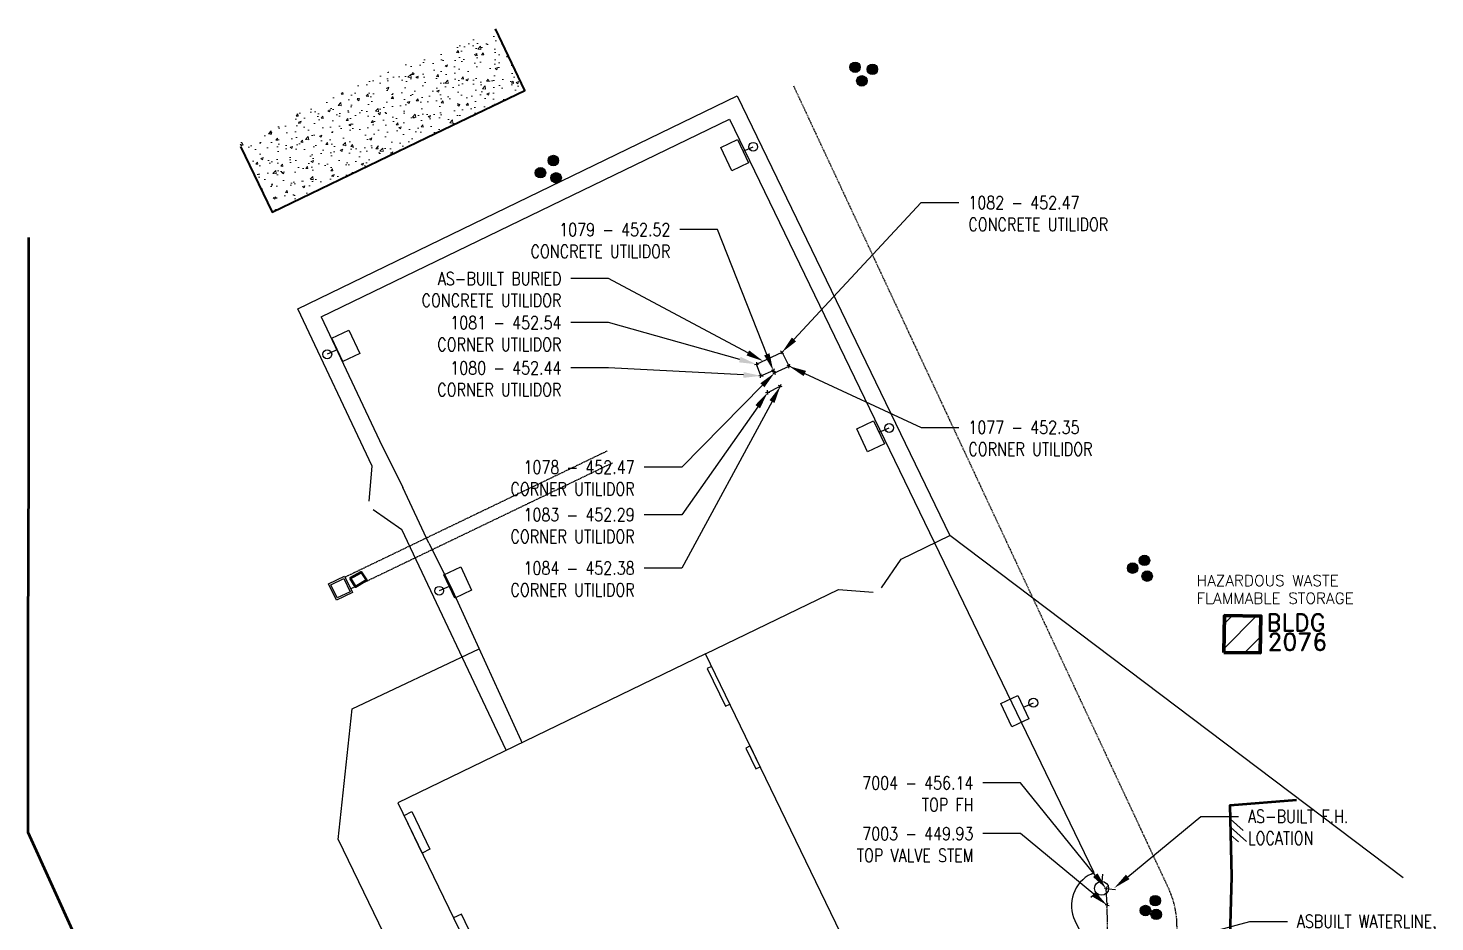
# Model space of a CAD drawing. Header units: feet. Extents: x 1391198 to 1391869, y 3961136 to 3961903.
# Drawn here: x 1391296.3 to 1391699.8, y 3961646.6 to 3961902.8 of the extents above; entities that cross this region are included whole.
import ezdxf
from ezdxf import colors
from ezdxf.entities.mleader import LeaderData, LeaderLine
from ezdxf.math import Vec2, Vec3

# ---------------------------------------------------------------- set-up
doc = ezdxf.new("R2010")
doc.units = ezdxf.units.FT
doc.header["$MEASUREMENT"] = 0
doc.linetypes.add('D15', pattern=[0.22499999999999998, 0.15, -0.075])
doc.linetypes.add('HIDDEN', pattern=[0.375, 0.25, -0.125])
for name, color, linetype in [('BUILDING_ARCH', 7, 'Continuous'), ('C-ABANDONED UTILIDOR', 9, 'D15'), ('C-UTIL_NIC', 5, 'Continuous'), ('FH-BLDG', 154, 'Continuous'), ('MU-NOTES', 11, 'Continuous'), ('P-SAN', 200, 'Continuous'), ('SHOTS100517-18', 3, 'Continuous'), ('SHOTS101004', 3, 'Continuous'), ('V-AFLD-VALT', 8, 'Continuous'), ('V-BLDG-IDEN', 8, 'Continuous'), ('V-SITE-OTLN', 8, 'Continuous')]:
    doc.layers.add(name, color=color, linetype=linetype)
for name, color, linetype, lineweight in [('V-APRN-OTLN', 8, 'Continuous', 50), ('V-BLDG-OTLN', 8, 'Continuous', 90), ('V-BLDG-PATT', 8, 'Continuous', 18), ('V-PADS-OTLN', 8, 'Continuous', 40), ('V-PVMT-ASPH', 8, 'Continuous', 18), ('V-PVMT-CONC', 8, 'Continuous', 18), ('V-ROAD-ASPH', 8, 'Continuous', 50)]:
    doc.layers.add(name, color=color, linetype=linetype, lineweight=lineweight)
doc.styles.add('ROMAND', font='romand.shx')
doc.styles.add('RomanS', font='romans.shx', dxfattribs={"width": 0.8})

# ---------------------------------------------------------------- blocks, each defined once
blk = doc.blocks.new('A$C459D505B')
for points in [[(1010.969769341512, 1015.629185604507), (1010.969769341512, -160.3708143954927), (3218.96976934151, -160.3708143954927), (3218.96976934151, -184.3708143954927), (3426.969769341511, -184.3708143954927), (3426.969769341511, 1015.629185604507), (1010.969769341512, 1015.629185604507)], [(1058.969769341512, 1015.629185604507), (1058.969769341512, 999.0041856045073), (1202.969769341513, 999.0041856045073), (1202.969769341513, 1015.629185604507)], [(2538.969769341506, 1015.629185604509), (2538.969769341511, 999.0041856045077), (2618.969769341511, 999.0041856045063), (2618.969769341511, 1015.629185604507), (2538.969769341506, 1015.629185604507)]]:
    blk.add_lwpolyline(points)
for points in [[(1362.96976934151, 1015.629185604507), (1362.969769341511, 999.0041856045073), (1442.969769341511, 999.0041856045073), (1442.969769341511, 1015.629185604507)], [(2706.969769341512, 1015.629185604505), (2706.96976934151, 999.0041856045073), (2786.96976934151, 999.0041856045075), (2786.969769341511, 1015.629185604507)], [(3058.969769341511, 999.0041856045073), (3098.969769341511, 999.0041856045073), (3098.96976934151, 1015.629185604507), (3058.96976934151, 1015.629185604507)], [(3218.969769341506, 1015.629185604509), (3218.969769341511, 999.0041856045073), (3258.969769341511, 999.0041856045073), (3258.969769341511, 1015.629185604507)], [(1058.969769341513, -160.3708143954923), (1058.969769341512, -130.745814395493), (1202.969769341512, -130.745814395493), (1202.969769341515, -160.3708143954927)], [(1450.969769341513, -130.7458143954929), (1450.969769341509, -160.3708143954942), (1594.969769341516, -160.3708143954935), (1594.969769341513, -130.7458143954929)], [(1642.969769341512, -130.7458143954929), (1642.969769341513, -160.3708143954923), (1786.969769341515, -160.3708143954927), (1786.969769341512, -130.7458143954929)], [(1834.969769341511, -143.7458143954929), (1834.969769341511, -160.3708143954923), (1874.96976934151, -160.3708143954923), (1874.969769341511, -143.7458143954927)], [(3258.969769341511, -143.7458143954927), (3258.969769341511, -184.3708143954927), (3386.969769341512, -184.3708143954927), (3386.969769341511, -143.7458143954927)]]:
    blk.add_lwpolyline(points, close=True)
blk = doc.blocks.new('COE-FH')
for points in [[(0, 0.05000000000291038), (0, 0.1009187257295707)], [(-0.03535533905960619, -0.03535533905960619), (-0.07136031529807951, -0.07136031531263143)], [(0.03535533905960619, -0.03535533905960619), (0.07136031531263143, -0.07136031531263143)]]:
    blk.add_lwpolyline(points)
blk.add_circle((0, 0), 0.05)
blk = doc.blocks.new('p2')
at = {"color": 0}
for p, q in [((0, 0), (-1.270308549632318, -1.362247183918953)), ((0.6962935054907575, 0.001923611620441079), (-0.3189808920724317, -1.086831312859431)), ((-0.6962935054907575, -0.001923611620441079), (-1.311787008948158, -0.6619634833186865))]:
    blk.add_line(p, q, dxfattribs=at)
blk = doc.blocks.new('coe-gp')
blk.add_hatch(color=256).paths.add_polyline_path([(-0.0375, 0, 1), (0.0375, 0, 1)])
blk.add_circle((0, 0), 0.0375)

msp = doc.modelspace()

# ---------------------------------------------------------------- hatches: boundary and pattern name
at = {"layer": 'V-BLDG-PATT'}
h = msp.add_hatch(dxfattribs=at)
h.set_pattern_fill('ANSI31', color=256, scale=40, style=0)
h.set_pattern_definition([(45, (0, 0), (-3.535533905932737, 3.535533905932738), [])])
h.paths.add_polyline_path([(1391639.253625692, 3961723.898557378), (1391649.706824256, 3961723.792714994), (1391649.913220322, 3961734.311308679), (1391639.460021757, 3961734.417151064)])
at = {"layer": 'V-PVMT-CONC'}
h = msp.add_hatch(dxfattribs=at)
h.set_pattern_fill('AR-CONC', color=256, style=0)
h.set_pattern_definition([(50, (1391357.200054524, 3961849.435694354), (7.172601826007535, -0.6275213498259511), [0.75, -8.25]), (355, (1391357.200054524, 3961849.435694354), (-1.38751333613, 7.521921337000118), [0.6, -6.6]), (100.4514, (1391357.797771324, 3961849.383400954), (5.785093817140216, 6.894395420609536), [0.6374019000000001, -7.01142112]), (46.18420000000001, (1391357.200054524, 3961851.435694354), (10.67241048625644, -1.655190143290181), [1.125, -12.375]), (96.6356, (1391358.089421974, 3961851.297761284), (9.346627055487033, 9.741178709004418), [0.95610288, -10.51713]), (351.1842, (1391357.200054524, 3961851.435694354), (9.346619451336272, 9.741186009253246), [0.9, -9.9]), (21, (1391358.200054524, 3961850.935694354), (5.969070521184617, -4.026188906653388), [0.75, -8.25]), (326.0000000000001, (1391358.200054524, 3961850.935694354), (2.433153319215817, 7.25150045046853), [0.6, -6.6]), (71.4514, (1391358.697476854, 3961850.600178294), (8.4022262858149, 3.225304967099524), [0.6374019000000001, -7.01142112]), (37.50000000000001, (1391357.200054524, 3961849.435694354), (0.1215985531729067, 3.328938538313115), [0, -6.52, 0, -6.7, 0, -6.625]), (7.499999999999999, (1391357.200054524, 3961849.435694354), (2.630695374421486, 3.944117118823602), [0, -3.82, 0, -6.37, 0, -2.525]), (327.5, (1391354.970054524, 3961849.435694354), (5.338224361724091, -0.225548717343798), [0, -2.5, 0, -7.8, 0, -10.35]), (317.5, (1391353.970054524, 3961849.435694354), (5.831861693423862, 1.001049823323176), [0, -3.25, 0, -5.18, 0, -7.35])])
h.paths.add_polyline_path([(1391438.79115835, 3961884.970493703), (1391430.351785624, 3961902.672144009), (1391430.351785624, 3961902.83006583), (1391400.253197756, 3961890.53455779), (1391372.335242983, 3961877.988519722), (1391357.202297393, 3961868.901650904), (1391366.341884053, 3961850.062946208), (1391410.709931165, 3961871.453264155)])
edge = h.paths.add_edge_path()
edge.add_line((1391357.202297393, 3961869.201605601), (1391357.202297392, 3961868.601696208))
edge.add_line((1391357.502252089, 3961868.901650903), (1391356.902342696, 3961868.901650905))
edge.add_line((1391356.902997326, 3961869.519149025), (1391357.639960801, 3961870.256112495))
edge.add_line((1391357.639960801, 3961870.256112495), (1391357.962789292, 3961869.933284002))
edge.add_line((1391357.962789292, 3961869.933284002), (1391357.225825817, 3961869.196320532))
edge.add_line((1391357.225825817, 3961869.196320532), (1391356.902997326, 3961869.519149025))
edge.add_line((1391357.200054524, 3961869.222091825), (1391358.194441526, 3961870.21647882))
edge.add_line((1391358.194441526, 3961870.21647882), (1391358.517125315, 3961869.893795029))
edge.add_line((1391358.517125315, 3961869.893795029), (1391357.522738314, 3961868.899408034))
edge.add_line((1391357.522738314, 3961868.899408034), (1391357.200054524, 3961869.222091825))
edge.add_line((1391357.495664709, 3961868.926481638), (1391358.265185966, 3961869.69600289))
edge.add_line((1391358.265185966, 3961869.69600289), (1391358.59061908, 3961869.370569775))
edge.add_line((1391358.59061908, 3961869.370569775), (1391357.821097823, 3961868.601048523))
edge.add_line((1391357.821097823, 3961868.601048523), (1391357.495664709, 3961868.926481638))
edge = h.paths.add_edge_path()
edge.add_line((1391366.341884055, 3961850.362900904), (1391366.341884053, 3961849.762991511))
edge.add_line((1391366.641838751, 3961850.062946207), (1391366.041929357, 3961850.062946209))
edge.add_line((1391366.042583988, 3961850.680444328), (1391366.782007384, 3961851.41986772))
edge.add_line((1391366.782007384, 3961851.41986772), (1391367.104835875, 3961851.097039227))
edge.add_line((1391367.104835875, 3961851.097039227), (1391366.365412478, 3961850.357615835))
edge.add_line((1391366.365412478, 3961850.357615835), (1391366.042583988, 3961850.680444328))
edge.add_line((1391366.339641186, 3961850.383387129), (1391367.335330499, 3961851.379076436))
edge.add_line((1391367.335330499, 3961851.379076436), (1391367.658014288, 3961851.056392645))
edge.add_line((1391367.658014288, 3961851.056392645), (1391366.662324975, 3961850.060703338))
edge.add_line((1391366.662324975, 3961850.060703338), (1391366.339641186, 3961850.383387129))
edge.add_line((1391366.635251371, 3961850.087776942), (1391367.404772628, 3961850.857298193))
edge.add_line((1391367.404772628, 3961850.857298193), (1391367.730205741, 3961850.531865078))
edge.add_line((1391367.730205741, 3961850.531865078), (1391366.960684484, 3961849.762343827))
edge.add_line((1391366.960684484, 3961849.762343827), (1391366.635251371, 3961850.087776942))
edge = h.paths.add_edge_path(flags=16)
edge.add_line((1391410.709931166, 3961871.753218852), (1391410.709931165, 3961871.153309458))
edge.add_line((1391411.009885862, 3961871.453264154), (1391410.409976469, 3961871.453264156))
edge.add_line((1391410.410631099, 3961872.070762275), (1391411.148318081, 3961872.808449252))
edge.add_line((1391411.148318081, 3961872.808449252), (1391411.471146571, 3961872.485620759))
edge.add_line((1391411.471146571, 3961872.485620759), (1391410.73345959, 3961871.747933783))
edge.add_line((1391410.73345959, 3961871.747933783), (1391410.410631099, 3961872.070762275))
edge.add_line((1391410.707688297, 3961871.773705076), (1391411.70337761, 3961872.769394383))
edge.add_line((1391411.70337761, 3961872.769394383), (1391412.0260614, 3961872.446710592))
edge.add_line((1391412.0260614, 3961872.446710592), (1391411.030372086, 3961871.451021285))
edge.add_line((1391411.030372086, 3961871.451021285), (1391410.707688297, 3961871.773705076))
edge.add_line((1391411.003298482, 3961871.478094889), (1391411.772819739, 3961872.247616141))
edge.add_line((1391411.772819739, 3961872.247616141), (1391412.098252852, 3961871.922183026))
edge.add_line((1391412.098252852, 3961871.922183026), (1391411.328731596, 3961871.152661774))
edge.add_line((1391411.328731596, 3961871.152661774), (1391411.003298482, 3961871.478094889))
edge = h.paths.add_edge_path(flags=17)
edge.add_line((1391400.253197775, 3961890.834512497), (1391400.253197773, 3961890.234603104))
edge.add_line((1391400.55315247, 3961890.5345578), (1391399.953243077, 3961890.534557802))
edge.add_line((1391399.953897708, 3961891.152055921), (1391400.692163494, 3961891.890321703))
edge.add_line((1391400.692163494, 3961891.890321703), (1391401.014991984, 3961891.56749321))
edge.add_line((1391401.014991984, 3961891.56749321), (1391400.276726198, 3961890.829227428))
edge.add_line((1391400.276726198, 3961890.829227428), (1391399.953897708, 3961891.152055921))
edge.add_line((1391400.250954906, 3961890.854998722), (1391401.205259661, 3961891.809303471))
edge.add_line((1391401.205259661, 3961891.809303471), (1391401.52794345, 3961891.48661968))
edge.add_line((1391401.52794345, 3961891.48661968), (1391400.573638695, 3961890.532314931))
edge.add_line((1391400.573638695, 3961890.532314931), (1391400.250954906, 3961890.854998722))
edge.add_line((1391400.54649274, 3961890.559460885), (1391401.867904571, 3961891.880872707))
edge.add_line((1391401.867904571, 3961891.880872707), (1391402.193482385, 3961891.55529489))
edge.add_line((1391402.193482385, 3961891.55529489), (1391400.872070554, 3961890.233883068))
edge.add_line((1391400.872070554, 3961890.233883068), (1391400.54649274, 3961890.559460885))
edge = h.paths.add_edge_path(flags=17)
edge.add_line((1391372.335242982, 3961878.288474418), (1391372.33524298, 3961877.688565025))
edge.add_line((1391372.635197677, 3961877.988519721), (1391372.035288284, 3961877.988519723))
edge.add_line((1391372.036015265, 3961878.605945492), (1391372.773123442, 3961879.343053663))
edge.add_line((1391372.773123442, 3961879.343053663), (1391373.095807231, 3961879.020369872))
edge.add_line((1391373.095807231, 3961879.020369872), (1391372.358699054, 3961878.283261701))
edge.add_line((1391372.358699054, 3961878.283261701), (1391372.036015265, 3961878.605945492))
edge.add_line((1391372.332927762, 3961878.309032993), (1391373.326012453, 3961879.302117677))
edge.add_line((1391373.326012453, 3961879.302117677), (1391373.648840943, 3961878.979289184))
edge.add_line((1391373.648840943, 3961878.979289184), (1391372.655756252, 3961877.9862045))
edge.add_line((1391372.655756252, 3961877.9862045), (1391372.332927762, 3961878.309032993))
edge.add_line((1391372.628537947, 3961878.013422806), (1391373.949949778, 3961879.334834628))
edge.add_line((1391373.949949778, 3961879.334834628), (1391374.275527592, 3961879.009256811))
edge.add_line((1391374.275527592, 3961879.009256811), (1391372.954115761, 3961877.687844989))
edge.add_line((1391372.954115761, 3961877.687844989), (1391372.628537947, 3961878.013422806))
edge = h.paths.add_edge_path()
edge.add_line((1391366.085563409, 3961850.034876769), (1391366.085563407, 3961849.434967376))
edge.add_line((1391366.385518105, 3961849.734922072), (1391365.785608712, 3961849.734922074))
edge.add_line((1391365.786335693, 3961850.352347843), (1391366.524601479, 3961851.090613625))
edge.add_line((1391366.524601479, 3961851.090613625), (1391366.847285268, 3961850.767929833))
edge.add_line((1391366.847285268, 3961850.767929833), (1391366.109019482, 3961850.029664052))
edge.add_line((1391366.109019482, 3961850.029664052), (1391365.786335693, 3961850.352347843))
edge.add_line((1391366.08332054, 3961850.055362994), (1391367.079009853, 3961851.051052301))
edge.add_line((1391367.079009853, 3961851.051052301), (1391367.401693642, 3961850.72836851))
edge.add_line((1391367.401693642, 3961850.72836851), (1391366.406004329, 3961849.732679203))
edge.add_line((1391366.406004329, 3961849.732679203), (1391366.08332054, 3961850.055362994))
edge.add_line((1391366.380305387, 3961849.758378145), (1391367.4105783, 3961850.788651051))
edge.add_line((1391367.4105783, 3961850.788651051), (1391367.733262089, 3961850.465967259))
edge.add_line((1391367.733262089, 3961850.465967259), (1391366.702989176, 3961849.435694354))
edge.add_line((1391366.702989176, 3961849.435694354), (1391366.380305387, 3961849.758378145))

# ---------------------------------------------------------------- linework, layer by layer
at = {"layer": 'C-ABANDONED UTILIDOR'}
for p, q in [((1391462.434688481, 3961781.61860037), (1391387.202048626, 3961745.437423476)), ((1391463.960449874, 3961778.191255998), (1391388.828335494, 3961742.058424211))]:
    msp.add_line(p, q, dxfattribs=at)
at = {"layer": 'FH-BLDG'}
for p, q in [((1391373.637398878, 3961822.391330522, 455.793806), (1391499.657583896, 3961883.397565024, 455.793806)), ((1391501.38001776, 3961867.550826743), (1391504.274555976, 3961868.812127221)), ((1391384.997281805, 3961810.600034692), (1391382.102743589, 3961809.338734214)), ((1391540.37871234, 3961786.973166422), (1391543.273250556, 3961788.2344669)), ((1391417.110248723, 3961742.796813678), (1391414.215710507, 3961741.535513199)), ((1391581.756491798, 3961708.178544532), (1391584.651030014, 3961709.43984501))]:
    msp.add_line(p, q, dxfattribs=at)
at = {"layer": 'FH-BLDG', "linetype": 'HIDDEN'}
msp.add_lwpolyline([(1391515.834112265, 3961886.273737026), (1391623.463637451, 3961656.023686475, -0.1097543291902846), (1391625.815829614, 3961645.437053384), (1391625.815829614, 3961531.905284901, -0.1586365148409917), (1391616.237752935, 3961502.476249663), (1391593.543103916, 3961471.304267469, 0.1363838038628359), (1391590.726558767, 3961463.78051464), (1391590.942419644, 3961458.698831462)], format="xyb", dxfattribs=at)
at = {"layer": 'FH-BLDG', "elevation": 455.793806}
for points in [[(1391499.657583896, 3961883.397565024), (1391560.659387157, 3961757.386533827)], [(1391394.990747357, 3961777.23184373), (1391373.637398878, 3961822.391330522)], [(1391394.172544981, 3961767.265372695), (1391394.990747357, 3961777.23184373)], [(1391395.317934392, 3961764.84302671), (1391403.540050306, 3961759.15120715)], [(1391433.465453393, 3961695.862967048), (1391403.540050305, 3961759.15120715)]]:
    msp.add_lwpolyline(points, dxfattribs=at)
at = {"layer": 'FH-BLDG'}
for points in [[(1391380.389697042, 3961820.105041509), (1391497.440812967, 3961876.769359418)], [(1391497.440812785, 3961876.769359795), (1391556.2639807, 3961755.258722338)], [(1391380.389697042, 3961820.105041509), (1391397.119076852, 3961784.625611217), (1391403.810772113, 3961771.126044572)], [(1391411.24901964, 3961755.170815261), (1391403.810772113, 3961771.126044572)], [(1391411.24901964, 3961755.170815261), (1391417.552828991, 3961742.723253345), (1391437.5985653, 3961698.751505415), (1391437.969104999, 3961697.992301573)], [(1391556.263980597, 3961755.258722455), (1391602.01533338, 3961660.750449056)], [(1391601.205768896, 3961660.358539752), (1391602.015333386, 3961660.750449043)]]:
    msp.add_lwpolyline(points, dxfattribs=at)
for points in [[(1391494.962214868, 3961868.578646979), (1391499.806869113, 3961870.872843854), (1391502.953166408, 3961864.228809632), (1391498.108512163, 3961861.934612758)], [(1391391.415084698, 3961809.572214456), (1391386.570430453, 3961807.278017581), (1391383.424133157, 3961813.922051802), (1391388.268787402, 3961816.216248677)], [(1391533.960909447, 3961788.000986658), (1391538.805563692, 3961790.295183532), (1391541.951860988, 3961783.651149311), (1391537.107206743, 3961781.356952436)], [(1391423.528051615, 3961741.768993441), (1391418.683397371, 3961739.474796567), (1391415.537100075, 3961746.118830788), (1391420.38175432, 3961748.413027663)], [(1391575.338688905, 3961709.206364768), (1391580.18334315, 3961711.500561642), (1391583.329640446, 3961704.856527421), (1391578.484986201, 3961702.562330546)]]:
    msp.add_lwpolyline(points, close=True, dxfattribs=at)
at = {"layer": 'FH-BLDG', "elevation": 455.793806, "flags": 128}
for points in [[(1391546.708165841, 3961750.632762749), (1391560.659387157, 3961757.386533827)], [(1391490.598367689, 3961723.470070441), (1391528.706589948, 3961741.918219422)], [(1391528.706818552, 3961741.917823466), (1391538.6803654, 3961741.190937455)], [(1391385.260524714, 3961670.254107128), (1391389.246116402, 3961707.735881149)], [(1391385.260524714, 3961670.254107128), (1391472.115473446, 3961490.838401364)]]:
    msp.add_lwpolyline(points, dxfattribs=at)
at = {"layer": 'FH-BLDG', "flags": 128}
for points in [[(1391690.686968404, 3961659.229505907), (1391560.659387157, 3961757.386533827)], [(1391541.091890666, 3961742.358860818), (1391546.708165841, 3961750.632762749)], [(1391389.246116402, 3961707.735881149), (1391425.654623923, 3961724.951390091)]]:
    msp.add_lwpolyline(points, dxfattribs=at)
at = {"layer": 'FH-BLDG'}
msp.add_lwpolyline([(1391596.562711892, 3961647.00079329), (1391608.103082117, 3961623.161932921, -0.08892268944678922), (1391617.110493609, 3961590.969887274), (1391617.110493609, 3961590.969887274, -0.2364257084612186), (1391582.273469889, 3961494.993966934, 0.2037831591503515), (1391568.189934397, 3961462.562764725, 0.543586643062742), (1391581.883599862, 3961452.857779663)], format="xyb", dxfattribs=at)
for centre in [(1391504.274555976, 3961868.812127221), (1391382.102743589, 3961809.338734214), (1391543.273250556, 3961788.2344669), (1391414.215710507, 3961741.535513199), (1391584.651030014, 3961709.43984501)]:
    msp.add_circle(centre, 1.282959374897138, dxfattribs=at)
msp.add_arc((1391605.563535446, 3961651.357991397), 10, 115.8311359863457, 205.8320567650397, dxfattribs=at)
at = {"layer": 'P-SAN'}
for p, q in [((1391505.243445, 3961806.46484), (1391512.562042, 3961809.913798)), ((1391514.552651, 3961805.92625), (1391512.562042, 3961809.913798)), ((1391506.500448, 3961803.156576001), (1391505.243445, 3961806.46484)), ((1391510.416415, 3961804.009404), (1391514.552651, 3961805.92625)), ((1391506.500448, 3961803.156576001), (1391510.026899999, 3961804.66914)), ((1391510.026899999, 3961804.66914), (1391510.416415, 3961804.009404)), ((1391508.441669, 3961798.411486), (1391512.058473, 3961800.17584)), ((1391605.77943, 3961651.407374), (1391605.53648, 3961656.155934))]:
    msp.add_line(p, q, dxfattribs=at)
at = {"layer": 'P-SAN', "linetype": 'HIDDEN'}
msp.add_line((1391607.228672583, 3961586.806168162), (1391605.77943, 3961651.407374), dxfattribs=at)
at = {"layer": 'SHOTS100517-18', "linetype": 'Continuous', "extrusion": (-0.6722323664444386, -0.7403402228060488, 0), "elevation": -3868507.016815082}
msp.add_lwpolyline([(-1633064.73344527, 0), (-1633063.533626484, 0)], dxfattribs=at)
at = {"layer": 'SHOTS100517-18', "linetype": 'Continuous', "extrusion": (0.7403402226306635, -0.6722323666375934, 0), "elevation": -1633064.13454517}
msp.add_lwpolyline([(3868507.616298408, 0), (3868506.416479622, 0)], dxfattribs=at)
at = {"layer": 'SHOTS100517-18', "linetype": 'Continuous', "extrusion": (0.05108682074717012, -0.9986942158368328, 0), "elevation": -3885545.621760056}
msp.add_lwpolyline([(1592083.734730013, 0), (1592084.934548799, 0)], dxfattribs=at)
at = {"layer": 'SHOTS100517-18', "linetype": 'Continuous'}
for points in [[(1391505.212797536, 3961807.063966041), (1391505.274092464, 3961805.865713959)], [(1391514.707918976, 3961806.505717976), (1391514.397383024, 3961805.346782024)], [(1391509.481629762, 3961804.919283255), (1391510.572170237, 3961804.418996745)], [(1391510.646316486, 3961803.455295178), (1391510.186513514, 3961804.563512822)]]:
    msp.add_lwpolyline(points, dxfattribs=at)
at = {"layer": 'SHOTS100517-18', "linetype": 'Continuous', "extrusion": (0.9089209869509322, -0.4169683914640816, 0), "elevation": -387174.6531841282}
msp.add_lwpolyline([(4181183.707513566, 0), (4181182.507694779, 0)], dxfattribs=at)
at = {"layer": 'SHOTS100517-18', "linetype": 'Continuous', "extrusion": (-0.2588190450295724, -0.9659258263086148, 0), "elevation": -4186961.130649283}
msp.add_lwpolyline([(318709.617574747, 0), (318708.4177559608, 0)], dxfattribs=at)
at = {"layer": 'SHOTS100517-18', "linetype": 'Continuous', "extrusion": (-0.1787142437268057, -0.9839010209818648, 0), "elevation": -4146704.2025528}
msp.add_lwpolyline([(661073.4116623439, 0), (661074.6114811302, 0)], dxfattribs=at)
at = {"layer": 'SHOTS100517-18', "linetype": 'Continuous', "extrusion": (0.983901021050109, -0.1787142433510918, 0), "elevation": 661074.0131552037}
msp.add_lwpolyline([(4146703.602390968, 0), (4146704.802209754, 0)], dxfattribs=at)
at = {"layer": 'SHOTS100517-18', "linetype": 'Continuous', "extrusion": (0.3832270151414072, -0.9236541857566649, 0), "elevation": -3126072.473012645}
msp.add_lwpolyline([(2803545.345654262, 0), (2803544.145835476, 0)], dxfattribs=at)
at = {"layer": 'SHOTS100517-18', "linetype": 'Continuous', "extrusion": (0.07556093964029764, -0.9971411857909969, 0), "elevation": -3845328.680524122}
msp.add_lwpolyline([(1686886.988291936, 0), (1686888.188110723, 0)], dxfattribs=at)
at = {"layer": 'SHOTS100517-18', "linetype": 'Continuous', "extrusion": (0.9971411858180231, 0.07556093928364596, 0), "elevation": 1686887.586825955}
msp.add_lwpolyline([(3845328.081218084, 0), (3845329.28103687, 0)], dxfattribs=at)
at = {"layer": 'SHOTS100517-18', "linetype": 'Continuous', "extrusion": (-0.3220868370896255, -0.9467101295399776, 0), "elevation": -4198864.075366635}
msp.add_lwpolyline([(41315.47322538064, 0), (41314.27340659413, 0)], dxfattribs=at)
at = {"layer": 'SHOTS100517-18', "linetype": 'Continuous', "extrusion": (0.9467101295399776, -0.3220868370896255, 0), "elevation": 41314.87331598741}
msp.add_lwpolyline([(4198863.475457242, 0), (4198864.675276028, 0)], dxfattribs=at)
at = {"layer": 'SHOTS101004', "linetype": 'Continuous', "extrusion": (-0.2588190450295724, -0.9659258263086148, 0)}
for points, elevation in [([(318836.2646151155, 0), (318835.0647963294, 0)], -4186840.011980779), ([(318837.7283045594, 0), (318836.5284857732, 0)], -4186835.488104125)]:
    msp.add_lwpolyline(points, dxfattribs=dict(at, elevation=elevation))
at = {"layer": 'SHOTS101004', "linetype": 'Continuous'}
for points in [[(1391605.691747976, 3961656.735401976), (1391605.381212024, 3961655.576466023)], [(1391605.934697976, 3961651.986841977), (1391605.624162024, 3961650.827906024)]]:
    msp.add_lwpolyline(points, dxfattribs=at)
at = {"layer": 'V-AFLD-VALT'}
for points in [[(1391382.488116563, 3961743.505273704), (1391387.082276909, 3961745.704649406), (1391389.324843165, 3961741.052539012), (1391384.730682819, 3961738.85316331)], [(1391383.156220163, 3961743.270773755), (1391386.848408788, 3961745.03834592), (1391388.656739565, 3961741.287038961), (1391384.96455094, 3961739.519466796)]]:
    msp.add_lwpolyline(points, close=True, dxfattribs=at)
at = {"layer": 'V-APRN-OTLN'}
msp.add_lwpolyline([(1391411.828292433, 3961417.044438005), (1391392.776393354, 3961459.282392741), (1391384.538205617, 3961477.572361398), (1391361.963573993, 3961527.388555971), (1391339.322747248, 3961577.762502062), (1391316.645377697, 3961627.651966055), (1391296.356823128, 3961672.230688184), (1391296.330842662, 3961677.627615069), (1391296.378896418, 3961727.369665253), (1391296.546751377, 3961777.64903136), (1391296.518019157, 3961827.580639796), (1391296.574289042, 3961842.841961275)], dxfattribs=at)
msp.add_lwpolyline([(1391388.693311123, 3961745.202555128), (1391391.860154829, 3961746.879142919), (1391393.349619013, 3961744.573284031), (1391390.265625766, 3961742.706971226)], close=True, dxfattribs=at)
at = {"layer": 'V-BLDG-OTLN'}
msp.add_lwpolyline([(1391639.253625692, 3961723.898557378), (1391649.706824256, 3961723.792714994), (1391649.913220322, 3961734.311308679), (1391639.460021757, 3961734.417151064)], close=True, dxfattribs=at)
at = {"layer": 'V-PADS-OTLN'}
msp.add_lwpolyline([(1391357.202297393, 3961868.901650904), (1391366.341884054, 3961850.062946208), (1391410.709931165, 3961871.453264155), (1391438.79115835, 3961884.970493702), (1391430.351785624, 3961902.672144008)], dxfattribs=at)
at = {"layer": 'V-ROAD-ASPH'}
msp.add_lwpolyline([(1391620.275068091, 3961468.832402626), (1391621.982280754, 3961473.198540978), (1391633.26977407, 3961487.068544303), (1391639.097002262, 3961509.384024355), (1391639.214121931, 3961515.718570183), (1391641.162588798, 3961516.178499717), (1391641.286153334, 3961546.341305261), (1391640.764269379, 3961586.145611527), (1391640.532938833, 3961621.660127254), (1391641.504220231, 3961659.61532015), (1391641.064611525, 3961680.06992927), (1391660.080115251, 3961681.646612115)], dxfattribs=at)

# ---------------------------------------------------------------- block references
at = {"layer": 'BUILDING_ARCH', "xscale": 0.08333333320238219, "yscale": 0.08333333320238219, "zscale": 0.08333333320238219, "rotation": 295.8315737708084}
msp.add_blockref('A$C459D505B', (1391377.710594035, 3961762.421339006, 455.793806), dxfattribs=at)
at = {"layer": 'C-UTIL_NIC', "xscale": 39.99999999990603, "yscale": 39.99999999990603, "zscale": 39.99999999990603, "rotation": 130.3106793318803}
msp.add_blockref('COE-FH', (1391604.19396922, 3961656.250055073), dxfattribs=at)
at = {"layer": 'V-PVMT-ASPH', "xscale": 3.280839895013124, "yscale": 3.280839895013124, "zscale": 3.280839895013124, "rotation": 91.23120644239008}
msp.add_blockref('p2', (1391641.199569654, 3961673.7904454), dxfattribs=at)
at = {"layer": 'V-SITE-OTLN', "xscale": 40, "yscale": 40}
for p in [(1391533.491553646, 3961891.614480089), (1391538.467045365, 3961891.031210446), (1391535.451151725, 3961887.717745017), (1391446.957981383, 3961864.880296977), (1391443.266344034, 3961861.379927523), (1391447.760923353, 3961859.921961029), (1391613.104963578, 3961748.034966612), (1391616.489410766, 3961750.251240814), (1391617.271361596, 3961745.743948237), (1391619.595973837, 3961652.724884664), (1391616.776464599, 3961649.882401769), (1391619.854149058, 3961648.779502557)]:
    msp.add_blockref('coe-gp', p, dxfattribs=at)

# ---------------------------------------------------------------- texts
at = {"layer": 'V-BLDG-IDEN'}
for s, height, style, p in [('HAZARDOUS WASTE', 3.2, 'RomanS', (1391631.478614078, 3961742.866009471)), ('FLAMMABLE STORAGE', 3.2, 'RomanS', (1391631.3973762, 3961737.799257581)), ('BLDG', 5, 'ROMAND', (1391651.469381251, 3961729.945966605)), ('2076', 5, 'ROMAND', (1391651.76841907, 3961724.42014827))]:
    msp.add_text(s, height=height, dxfattribs=dict(at, style=style)).set_placement(p)

# ---------------------------------------------------------------- leaders
at = {"layer": 'MU-NOTES'}
ml = msp.add_multileader_mtext('Standard', dxfattribs=at)
ml.set_content('1082 - 452.47\\PCONCRETE UTILIDOR', color=256, style='RomanS')
ml.set_leader_properties()
ml.build(insert=Vec2(0, 0))
ml.multileader.update_dxf_attribs({"dogleg_length": 0.36, "arrow_head_size": 5, "scale": 40})
ctx = ml.context
ctx.base_point, ctx.scale, ctx.char_height, ctx.arrow_head_size, ctx.landing_gap_size, ctx.plane_origin = Vec3(1391563.288225712, 3961852.815493508), 40, 3.75, 5, 2.7, Vec3(1391478.382848026, 3961851.455210604)
notes = []
notes.append((ctx, [(0, (1, 1, 0), (1391552.488225712, 3961852.815493508), (1, 0), 10.8, [(0, [(1391512.562042, 3961809.913798)], 0, [])])]))
ctx.mtext.insert, ctx.mtext.flow_direction = Vec3(1391565.988225712, 3961854.690493508), 5
ml = msp.add_multileader_mtext('Standard', dxfattribs=at)
ml.set_content('1079 - 452.52\\PCONCRETE UTILIDOR', color=256, style='RomanS')
ml.set_leader_properties()
ml.build(insert=Vec2(0, 0))
ml.multileader.update_dxf_attribs({"dogleg_length": 0.36, "arrow_head_size": 5, "scale": 40})
ctx = ml.context
ctx.base_point, ctx.scale, ctx.char_height, ctx.arrow_head_size, ctx.landing_gap_size, ctx.plane_origin = Vec3(1391433.408181813, 3961845.070219872), 40, 3.75, 5, 2.7, Vec3(1391527.06424745, 3961838.404160772)
ctx.text_align_type = 2
notes.append((ctx, [(0, (1, 1, 0), (1391494.036753242, 3961845.070219872), (-1, 0), 10.8, [(0, [(1391510.026899999, 3961804.66914)], 0, [])])]))
ctx.mtext.insert, ctx.mtext.alignment, ctx.mtext.flow_direction = Vec3(1391480.536753242, 3961846.945219872), 3, 5
ml = msp.add_multileader_mtext('Standard', dxfattribs=at)
ml.set_content('AS-BUILT BURIED\\PCONCRETE UTILIDOR', color=256, style='RomanS')
ml.set_leader_properties()
ml.build(insert=Vec2(0, 0))
ml.multileader.update_dxf_attribs({"dogleg_length": 0.36, "arrow_head_size": 5, "scale": 40})
ctx = ml.context
ctx.base_point, ctx.scale, ctx.char_height, ctx.arrow_head_size, ctx.landing_gap_size, ctx.plane_origin = Vec3(1391402.15530416, 3961831.035974437), 40, 3.75, 5, 2.7, Vec3(1391495.811369797, 3961824.369915337)
ctx.text_align_type = 2
notes.append((ctx, [(0, (1, 1, 0), (1391462.783875589, 3961831.035974437), (-1, 0), 10.8, [(0, [(1391507.159500036, 3961807.367799044)], 0, [])])]))
ctx.mtext.insert, ctx.mtext.alignment, ctx.mtext.flow_direction = Vec3(1391449.283875589, 3961832.910974437), 3, 5
ml = msp.add_multileader_mtext('Standard', dxfattribs=at)
ml.set_content('1081 - 452.54\\PCORNER UTILIDOR', color=256, style='RomanS')
ml.set_leader_properties()
ml.build(insert=Vec2(0, 0))
ml.multileader.update_dxf_attribs({"dogleg_length": 0.36, "arrow_head_size": 5, "scale": 40})
ctx = ml.context
ctx.base_point, ctx.scale, ctx.char_height, ctx.arrow_head_size, ctx.landing_gap_size, ctx.plane_origin = Vec3(1391407.15530416, 3961818.405153726), 40, 3.75, 5, 2.7, Vec3(1391495.811369797, 3961811.450340728)
ctx.text_align_type = 2
notes.append((ctx, [(0, (1, 1, 0), (1391462.783875589, 3961818.405153726), (-1, 0), 10.8, [(0, [(1391505.243445, 3961806.46484)], 0, [])])]))
ctx.mtext.insert, ctx.mtext.alignment, ctx.mtext.flow_direction = Vec3(1391449.283875589, 3961820.280153726), 3, 5
ml = msp.add_multileader_mtext('Standard', dxfattribs=at)
ml.set_content('1080 - 452.44\\PCORNER UTILIDOR', color=256, style='RomanS')
ml.set_leader_properties()
ml.build(insert=Vec2(0, 0))
ml.multileader.update_dxf_attribs({"dogleg_length": 0.36, "arrow_head_size": 5, "scale": 40})
ctx = ml.context
ctx.base_point, ctx.scale, ctx.char_height, ctx.arrow_head_size, ctx.landing_gap_size, ctx.plane_origin = Vec3(1391407.15530416, 3961805.423476834), 40, 3.75, 5, 2.7, Vec3(1391495.811369797, 3961798.128682808)
ctx.text_align_type = 2
notes.append((ctx, [(0, (1, 1, 0), (1391462.783875589, 3961805.423476834), (-1, 0), 10.8, [(0, [(1391506.500448, 3961803.156576)], 0, [])])]))
ctx.mtext.insert, ctx.mtext.alignment, ctx.mtext.flow_direction = Vec3(1391449.283875589, 3961807.298476834), 3, 5
ml = msp.add_multileader_mtext('Standard', dxfattribs=at)
ml.set_content('1077 - 452.35\\PCORNER UTILIDOR', color=256, style='RomanS')
ml.set_leader_properties()
ml.build(insert=Vec2(0, 0))
ml.multileader.update_dxf_attribs({"dogleg_length": 0.36, "arrow_head_size": 5, "scale": 40})
ctx = ml.context
ctx.base_point, ctx.scale, ctx.char_height, ctx.arrow_head_size, ctx.landing_gap_size, ctx.plane_origin = Vec3(1391563.288225712, 3961788.396816885), 40, 3.75, 5, 2.7, Vec3(1391512.300273096, 3961712.691776258)
notes.append((ctx, [(0, (1, 1, 0), (1391552.488225712, 3961788.396816885), (1, 0), 10.8, [(0, [(1391514.552651, 3961805.92625)], 0, [])])]))
ctx.mtext.insert, ctx.mtext.flow_direction = Vec3(1391565.988225712, 3961790.271816885), 5
ml = msp.add_multileader_mtext('Standard', dxfattribs=at)
ml.set_content('1078 - 452.47\\PCORNER UTILIDOR', color=256, style='RomanS')
ml.set_leader_properties()
ml.build(insert=Vec2(0, 0))
ml.multileader.update_dxf_attribs({"dogleg_length": 0.36, "arrow_head_size": 5, "scale": 40})
ctx = ml.context
ctx.base_point, ctx.scale, ctx.char_height, ctx.arrow_head_size, ctx.landing_gap_size, ctx.plane_origin = Vec3(1391428.148963267, 3961776.982856614), 40, 3.75, 5, 2.7, Vec3(1391495.811369797, 3961794.512900809)
ctx.text_align_type = 2
notes.append((ctx, [(0, (1, 1, 0), (1391483.777534696, 3961776.982856614), (-1, 0), 10.8, [(0, [(1391510.416415, 3961804.009404)], 0, [])])]))
ctx.mtext.insert, ctx.mtext.alignment, ctx.mtext.flow_direction = Vec3(1391470.277534696, 3961778.857856614), 3, 5
ml = msp.add_multileader_mtext('Standard', dxfattribs=at)
ml.set_content('1084 - 452.38\\PCORNER UTILIDOR', color=256, style='RomanS')
ml.set_leader_properties()
ml.build(insert=Vec2(0, 0))
ml.multileader.update_dxf_attribs({"dogleg_length": 0.36, "arrow_head_size": 5, "scale": 40})
ctx = ml.context
ctx.base_point, ctx.scale, ctx.char_height, ctx.arrow_head_size, ctx.landing_gap_size, ctx.plane_origin = Vec3(1391428.148963267, 3961748.04957341), 40, 3.75, 5, 2.7, Vec3(1391516.805028904, 3961727.518466372)
ctx.text_align_type = 2
notes.append((ctx, [(0, (1, 1, 0), (1391483.777534696, 3961748.04957341), (-1, 0), 10.8, [(0, [(1391512.058473001, 3961800.17584)], 0, [])])]))
ctx.mtext.insert, ctx.mtext.alignment, ctx.mtext.flow_direction = Vec3(1391470.277534696, 3961749.92457341), 3, 5
ml = msp.add_multileader_mtext('Standard', dxfattribs=at)
ml.set_content('1083 - 452.29\\PCORNER UTILIDOR', color=256, style='RomanS')
ml.set_leader_properties()
ml.build(insert=Vec2(0, 0))
ml.multileader.update_dxf_attribs({"dogleg_length": 0.36, "arrow_head_size": 5, "scale": 40})
ctx = ml.context
ctx.base_point, ctx.scale, ctx.char_height, ctx.arrow_head_size, ctx.landing_gap_size, ctx.plane_origin = Vec3(1391428.148963267, 3961763.346827201), 40, 3.75, 5, 2.7, Vec3(1391495.811369797, 3961785.812201624)
ctx.text_align_type = 2
notes.append((ctx, [(0, (1, 1, 0), (1391483.777534696, 3961763.346827201), (-1, 0), 10.8, [(0, [(1391508.441669001, 3961798.411486)], 0, [])])]))
ctx.mtext.insert, ctx.mtext.alignment, ctx.mtext.flow_direction = Vec3(1391470.277534696, 3961765.221827201), 3, 5
ml = msp.add_multileader_mtext('Standard', dxfattribs=at)
ml.set_content('7004 - 456.14\\PTOP FH', color=256, style='RomanS')
ml.set_leader_properties()
ml.build(insert=Vec2(0, 0))
ml.multileader.update_dxf_attribs({"dogleg_length": 0.36, "arrow_head_size": 5, "scale": 40})
ctx = ml.context
ctx.base_point, ctx.scale, ctx.char_height, ctx.arrow_head_size, ctx.landing_gap_size, ctx.plane_origin = Vec3(1391528.598565688, 3961686.461232473), 40, 3.75, 5, 2.7, Vec3(1391605.77943, 3961665.930125433)
ctx.text_align_type = 2
notes.append((ctx, [(0, (1, 1, 0), (1391580.941422831, 3961686.461232473), (-1, 0), 10.8, [(0, [(1391605.53648, 3961656.155934)], 0, [])])]))
ctx.mtext.insert, ctx.mtext.alignment, ctx.mtext.flow_direction = Vec3(1391567.441422831, 3961688.336232473), 3, 5
ml = msp.add_multileader_mtext('Standard', dxfattribs=at)
ml.set_content('AS-BUILT F.H.\\PLOCATION', color=256, style='RomanS')
ml.set_leader_properties()
ml.build(insert=Vec2(0, 0))
ml.multileader.update_dxf_attribs({"dogleg_length": 0.36, "arrow_head_size": 5, "scale": 40})
ctx = ml.context
ctx.base_point, ctx.scale, ctx.char_height, ctx.arrow_head_size, ctx.landing_gap_size, ctx.plane_origin = Vec3(1391643.476452794, 3961676.872432102), 40, 3.75, 5, 2.7, Vec3(1391607.838445625, 3961656.341325063)
notes.append((ctx, [(0, (1, 1, 0), (1391632.676452794, 3961676.872432102), (1, 0), 10.8, [(0, [(1391607.838445625, 3961656.341325063)], 0, [])])]))
ctx.mtext.insert, ctx.mtext.flow_direction = Vec3(1391646.176452794, 3961678.747432102), 5
ml = msp.add_multileader_mtext('Standard', dxfattribs=at)
ml.set_content('7003 - 449.93\\PTOP VALVE STEM', color=256, style='RomanS')
ml.set_leader_properties()
ml.build(insert=Vec2(0, 0))
ml.multileader.update_dxf_attribs({"dogleg_length": 0.36, "arrow_head_size": 5, "scale": 40})
ctx = ml.context
ctx.base_point, ctx.scale, ctx.char_height, ctx.arrow_head_size, ctx.landing_gap_size, ctx.plane_origin = Vec3(1391526.884279974, 3961671.938481039), 40, 3.75, 5, 2.7, Vec3(1391605.77943, 3961651.407374)
ctx.text_align_type = 2
notes.append((ctx, [(0, (1, 1, 0), (1391580.941422831, 3961671.938481039), (-1, 0), 10.8, [(0, [(1391605.77943, 3961651.407374)], 0, [])])]))
ctx.mtext.insert, ctx.mtext.alignment, ctx.mtext.flow_direction = Vec3(1391567.441422831, 3961673.813481039), 3, 5
ml = msp.add_multileader_mtext('Standard', dxfattribs=at)
ml.set_content('ASBUILT WATERLINE,\\PDASHED PORTION,\\PAPPROX. LOCATION', color=256, style='RomanS')
ml.set_leader_properties()
ml.build(insert=Vec2(0, 0))
ml.multileader.update_dxf_attribs({"dogleg_length": 0.36, "arrow_head_size": 5, "scale": 40})
ctx = ml.context
ctx.base_point, ctx.scale, ctx.char_height, ctx.arrow_head_size, ctx.landing_gap_size, ctx.plane_origin = Vec3(1391657.479063276, 3961646.790345656), 40, 3.75, 5, 2.7, Vec3(1391613.651569067, 3961626.259238617)
notes.append((ctx, [(0, (1, 1, 0), (1391646.679063275, 3961646.790345656), (1, 0), 10.8, [(0, [(1391606.127486331, 3961635.892470627)], 0, [])])]))
ctx.mtext.insert, ctx.mtext.flow_direction = Vec3(1391660.179063275, 3961648.665345656), 5
for ctx, leaders in notes:
    for number, flags, end, landing, length, lines in leaders:
        leader = LeaderData()
        leader.index, (leader.has_last_leader_line, leader.has_dogleg_vector, leader.attachment_direction) = number, flags
        leader.last_leader_point, leader.dogleg_vector, leader.dogleg_length = Vec3(end), Vec3(landing), length
        for number, points, colour, breaks in lines:
            line = LeaderLine()
            line.index, line.vertices, line.color, line.breaks = number, Vec3.list(points), colors.encode_raw_color(colour), breaks
            leader.lines.append(line)
        ctx.leaders.append(leader)

doc.saveas('drawing.dxf')
